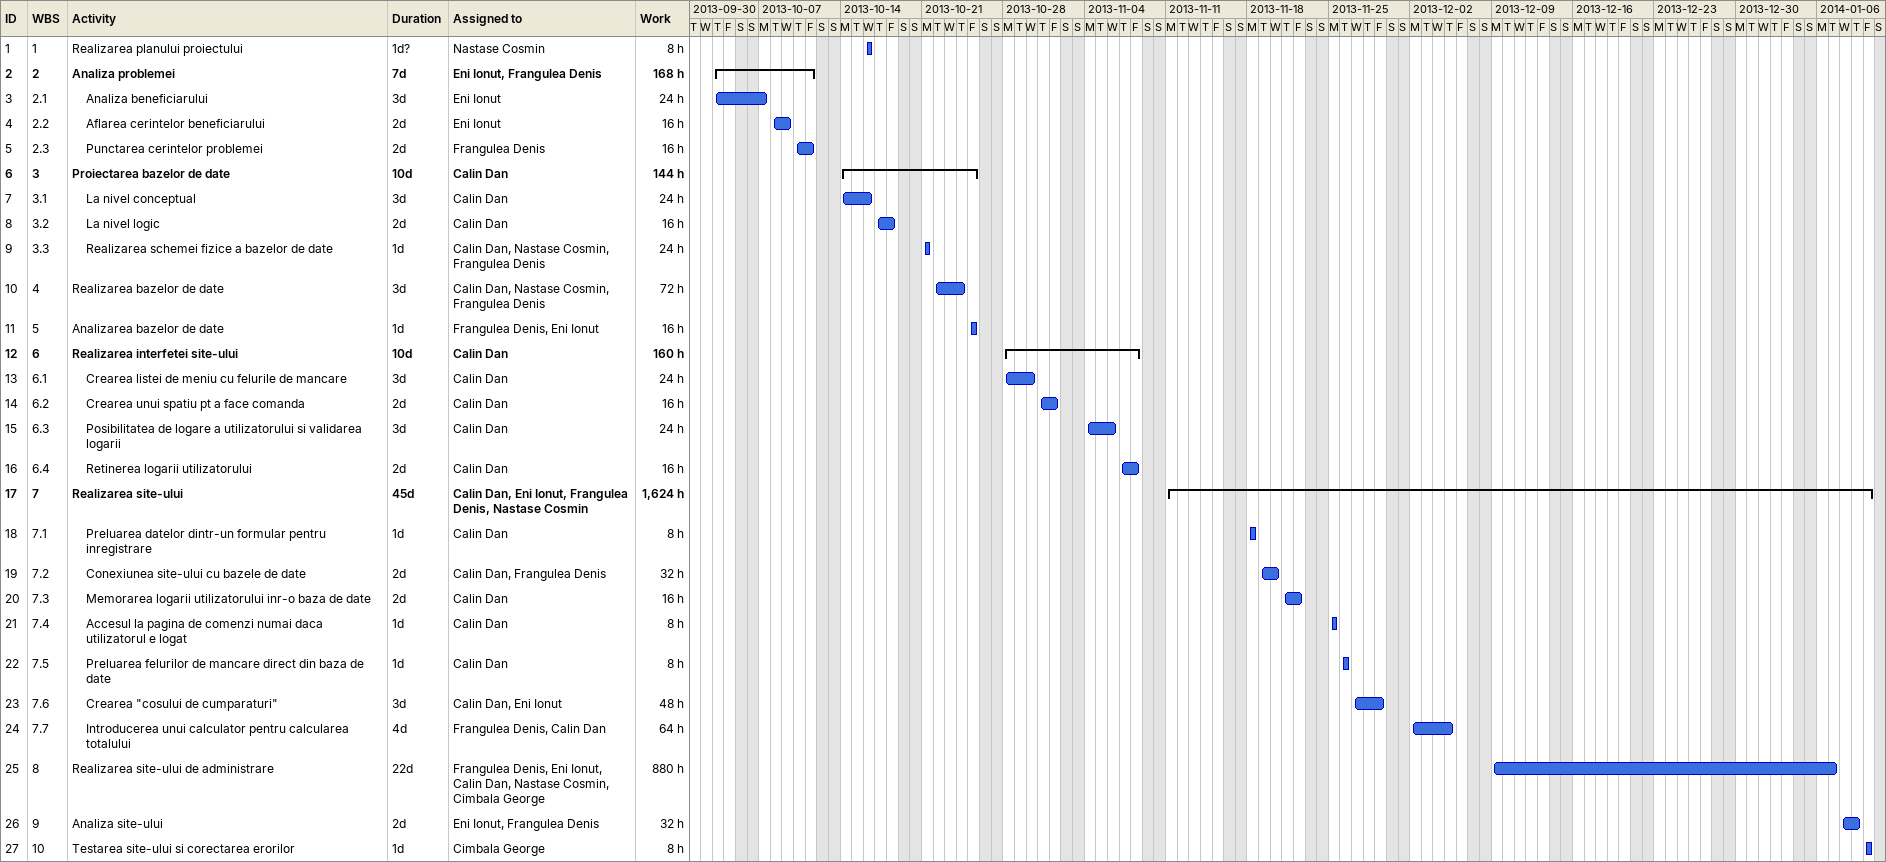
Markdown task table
| ID | WBS | Task | Duration | Start | Finish | Resources | Work (h) |
|---|---|---|---|---|---|---|---|
| 1 | 1 | Realizarea planului proiectului | 1d? | 2013-10-16 | 2013-10-16 | Nastase Cosmin | 8 |
| 2 | 2 | **Analiza problemei** | 7d | 2013-10-03 | 2013-10-11 | Eni Ionut, Frangulea Denis | 168 |
| 3 | 2.1 | Analiza beneficiarului | 3d | 2013-10-03 | 2013-10-07 | Eni Ionut | 24 |
| 4 | 2.2 | Aflarea cerintelor beneficiarului | 2d | 2013-10-08 | 2013-10-09 | Eni Ionut | 16 |
| 5 | 2.3 | Punctarea cerintelor problemei | 2d | 2013-10-10 | 2013-10-11 | Frangulea Denis | 16 |
| 6 | 3 | **Proiectarea bazelor de date** | 10d | 2013-10-14 | 2013-10-25 | Calin Dan | 144 |
| 7 | 3.1 | La nivel conceptual | 3d | 2013-10-14 | 2013-10-16 | Calin Dan | 24 |
| 8 | 3.2 | La nivel logic | 2d | 2013-10-17 | 2013-10-18 | Calin Dan | 16 |
| 9 | 3.3 | Realizarea schemei fizice a bazelor de date | 1d | 2013-10-21 | 2013-10-21 | Calin Dan, Nastase Cosmin, Frangulea Denis | 24 |
| 10 | 4 | Realizarea bazelor de date | 3d | 2013-10-22 | 2013-10-24 | Calin Dan, Nastase Cosmin, Frangulea Denis | 72 |
| 11 | 5 | Analizarea bazelor de date | 1d | 2013-10-25 | 2013-10-25 | Frangulea Denis, Eni Ionut | 16 |
| 12 | 6 | **Realizarea interfetei site-ului** | 10d | 2013-10-28 | 2013-11-08 | Calin Dan | 160 |
| 13 | 6.1 | Crearea listei de meniu cu felurile de mancare | 3d | 2013-10-28 | 2013-10-30 | Calin Dan | 24 |
| 14 | 6.2 | Crearea unui spatiu pt a face comanda | 2d | 2013-10-31 | 2013-11-01 | Calin Dan | 16 |
| 15 | 6.3 | Posibilitatea de logare a utilizatorului si validarea logarii | 3d | 2013-11-04 | 2013-11-06 | Calin Dan | 24 |
| 16 | 6.4 | Retinerea logarii utilizatorului | 2d | 2013-11-07 | 2013-11-08 | Calin Dan | 16 |
| 17 | 7 | **Realizarea site-ului** | 45d | 2013-11-11 | 2014-01-10 | Calin Dan, Eni Ionut, Frangulea Denis, Nastase Cosmin | 1624 |
| 18 | 7.1 | Preluarea datelor dintr-un formular pentru inregistrare | 1d | 2013-11-18 | 2013-11-18 | Calin Dan | 8 |
| 19 | 7.2 | Conexiunea site-ului cu bazele de date | 2d | 2013-11-19 | 2013-11-20 | Calin Dan, Frangulea Denis | 32 |
| 20 | 7.3 | Memorarea logarii utilizatorului inr-o baza de date | 2d | 2013-11-21 | 2013-11-22 | Calin Dan | 16 |
| 21 | 7.4 | Accesul la pagina de comenzi numai daca utilizatorul e logat | 1d | 2013-11-25 | 2013-11-25 | Calin Dan | 8 |
| 22 | 7.5 | Preluarea felurilor de mancare direct din baza de date | 1d | 2013-11-26 | 2013-11-26 | Calin Dan | 8 |
| 23 | 7.6 | Crearea "cosului de cumparaturi" | 3d | 2013-11-27 | 2013-11-29 | Calin Dan, Eni Ionut | 48 |
| 24 | 7.7 | Introducerea unui calculator pentru calcularea totalului | 4d | 2013-12-02 | 2013-12-05 | Frangulea Denis, Calin Dan | 64 |
| 25 | 8 | Realizarea site-ului de administrare | 22d | 2013-12-09 | 2014-01-07 | Frangulea Denis, Eni Ionut, Calin Dan, Nastase Cosmin, Cimbala George | 880 |
| 26 | 9 | Analiza site-ului | 2d | 2014-01-08 | 2014-01-09 | Eni Ionut, Frangulea Denis | 32 |
| 27 | 10 | Testarea site-ului si corectarea erorilor | 1d | 2014-01-10 | 2014-01-10 | Cimbala George | 8 |
